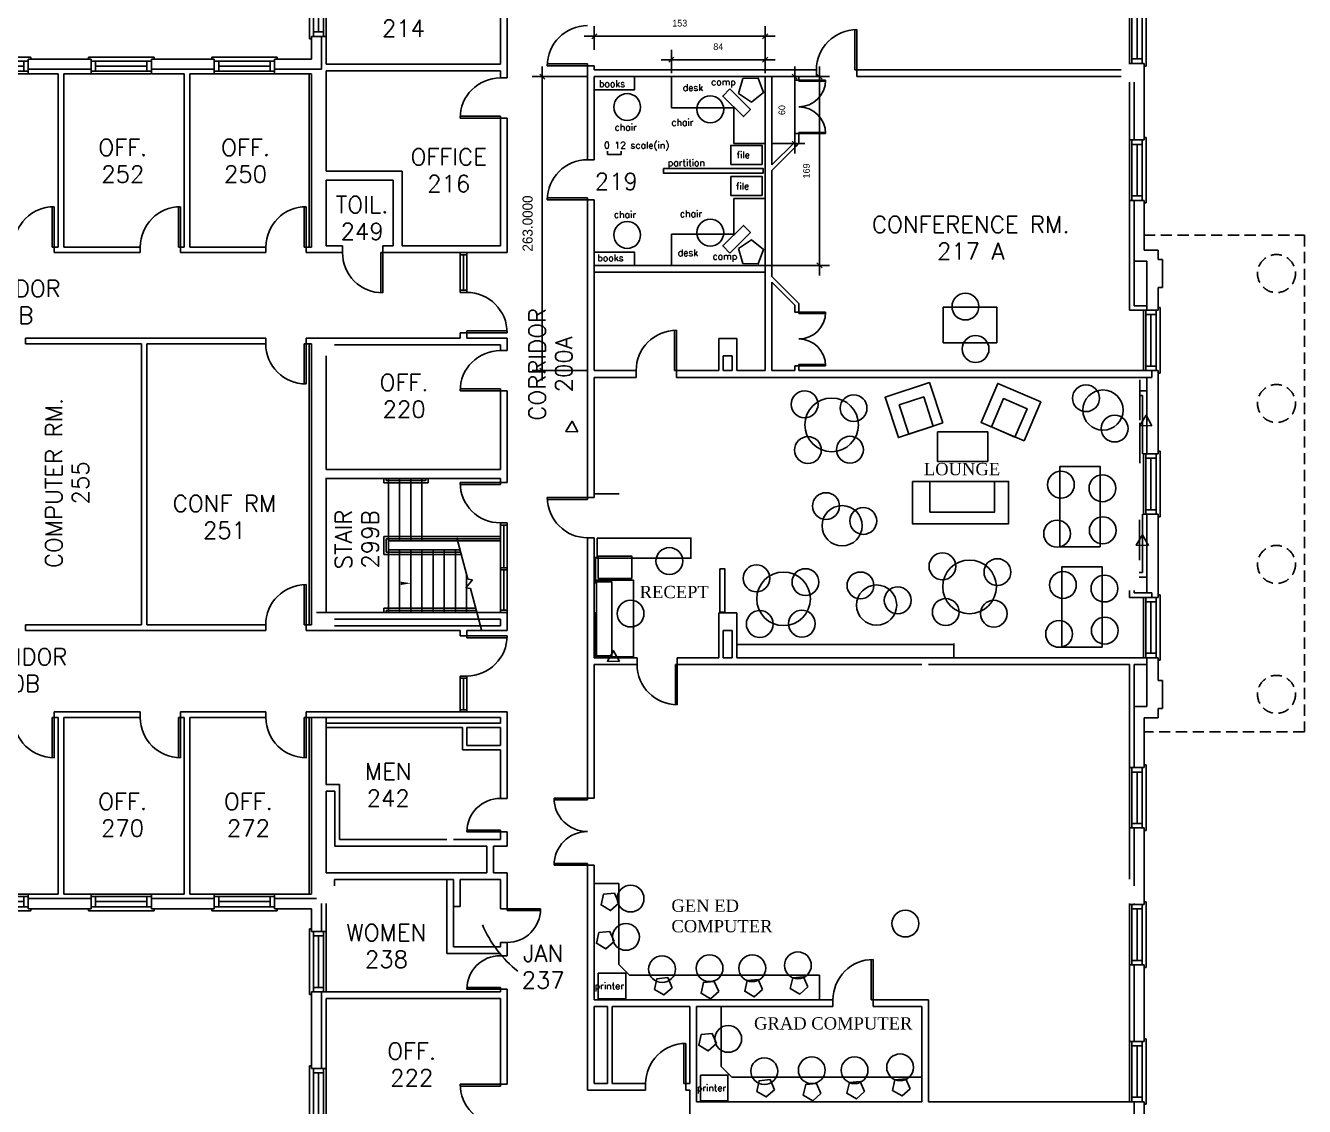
# Model space of a CAD drawing. Extents: x 481 to 2778, y 95 to 2621.
# Drawn here: x 1634 to 2778, y 801 to 1768 of the extents above; entities that cross this region are included whole.
import ezdxf
from ezdxf.enums import TextEntityAlignment as Align

# ---------------------------------------------------------------- set-up
doc = ezdxf.new("R2010")
doc.units = 0
doc.header["$LTSCALE"] = 40
doc.header["$MEASUREMENT"] = 0
doc.linetypes.add('HIDDEN', pattern=[0.375, 0.25, -0.125])
doc.layers.get('0').update_dxf_attribs({"linetype": 'CONTINUOUS'})
doc.layers.get('Defpoints').update_dxf_attribs({"linetype": 'CONTINUOUS'})
for name, color, linetype in [('A-AREA-IDEN', 3, 'CONTINUOUS'), ('A-CONC', 5, 'HIDDEN'), ('A-DOOR', 7, 'CONTINUOUS'), ('A-FLOR-STRS', 7, 'CONTINUOUS'), ('A-GLAZ', 5, 'CONTINUOUS'), ('A-STRS-RAIL', 7, 'CONTINUOUS'), ('A-WALL', 5, 'CONTINUOUS')]:
    doc.layers.add(name, color=color, linetype=linetype)
doc.styles.add('SIMPLEX', font='simplex', dxfattribs={"height": 23})
doc.dimstyles.get("Standard").update_dxf_attribs({"dimtxt": 0.18, "dimasz": 0.18, "dimexe": 0.18, "dimexo": 0.0625, "dimgap": 0.09, "dimtad": 0, "dimtih": 1, "dimtoh": 1, "dimdec": 4, "dimzin": 0, "dimdsep": 46, "dimtxsty": 'Standard', "dimcen": 0.09, "dimadec": 0, "dimazin": 0, "dimtfac": 1, "dimtdec": 4, "dimtofl": 0, "dimtmove": 0, "dimatfit": 3, "dimfxl": 0, "dimtolj": 1, "dimtzin": 0, "dimarcsym": 0})

# ---------------------------------------------------------------- blocks, each defined once
blk = doc.blocks.new('Q')
at = {"layer": 'A-STRS-RAIL', "style": 'SIMPLEX'}
for tag, p in [('ROOM', (2.01, 4.02)), ('NUMBER', (2.01, -15.09))]:
    blk.add_attdef(tag, text='', height=12, dxfattribs=at).set_placement(p, align=Align.CENTER)
blk = doc.blocks.new('WDO')
at = {"layer": 'A-GLAZ'}
for p, q in [((2681.4, 408.1), (2681.4, 462.1)), ((2683.6, 408.1), (2683.6, 462.1)), ((2683.6, 458.1), (2692.6, 458.1)), ((2688.1, 412.1), (2688.1, 458.1)), ((2692.6, 408.1), (2692.6, 462.1)), ((2696.3, 464.4), (2694.4, 464.4)), ((2696.3, 405.8), (2696.3, 464.4)), ((2683.6, 412.1), (2692.6, 412.1)), ((2694.4, 405.8), (2696.3, 405.8))]:
    blk.add_line(p, q, dxfattribs=at)
at = {"layer": 'A-WALL'}
for p, q in [((2681.4, 462.1), (2694.4, 462.1)), ((2681.4, 408.1), (2694.4, 408.1))]:
    blk.add_line(p, q, dxfattribs=at)
blk = doc.blocks.new('AD03A', base_point=(6.133, 5.024))
for p, q in [((6.133, 6.024), (6.133, 5.024)), ((6.182, 5.024), (6.182, 6.022)), ((6.133, 5.024), (6.182, 5.024))]:
    blk.add_line(p, q)
blk.add_arc((6.133, 5.024), 1, 0, 90)
blk = doc.blocks.new('AD05A', base_point=(203.035, 424.492))
for p, q in [((203.035, 424.492), (203.084, 424.492)), ((203.035, 424.492), (203.035, 423.492)), ((203.084, 423.493), (203.084, 424.492))]:
    blk.add_line(p, q)
blk.add_arc((203.035, 424.492), 1, 270, 0)
blk = doc.blocks.new('AD04A', base_point=(489.664, 570.31))
for p, q in [((488.664, 571.31), (488.664, 570.31)), ((488.713, 570.31), (488.713, 571.309)), ((490.616, 570.31), (490.616, 571.309)), ((490.664, 571.31), (490.664, 570.31)), ((488.664, 570.31), (488.713, 570.31)), ((490.664, 570.31), (490.616, 570.31))]:
    blk.add_line(p, q)
for centre, start, end in [((488.664, 570.31), 0, 90), ((490.664, 570.31), 90, 180)]:
    blk.add_arc(centre, 1, start, end)
blk = doc.blocks.new('AD081', base_point=(976.415, 314.205))
for p, q in [((976.353, 314.849), (976.314, 314.205)), ((976.353, 314.849), (976.477, 313.561)), ((975.415, 314.205), (976.314, 314.205)), ((976.477, 313.561), (976.516, 314.205)), ((976.516, 314.205), (977.415, 314.205))]:
    blk.add_line(p, q)
blk = doc.blocks.new('*D10')
at = {"color": 0, "lineweight": -2}
for p, q in [((2142.4, 1746.5), (2142.4, 1767.5)), ((2295.4, 1746.5), (2295.4, 1767.5)), ((2133.4, 1758.5), (2304.4, 1758.5)), ((2140.1, 1756.3), (2144.6, 1760.8)), ((2293.1, 1756.3), (2297.6, 1760.8))]:
    blk.add_line(p, q, dxfattribs=at)
at = {"layer": 'Defpoints', "color": 0}
for p in [(2295.4, 1758.5), (2142.4, 1740.5), (2295.4, 1740.5)]:
    blk.add_point(p, dxfattribs=at)
at = {"color": 0, "insert": (2218.9, 1770.2), "char_height": 6, "attachment_point": 5}
blk.add_mtext('\\A1;153', dxfattribs=at)
blk = doc.blocks.new('*D11')
at = {"color": 0, "lineweight": -2}
for p, q in [((2343.9, 1731.5), (2343.9, 1544.5)), ((2295.4, 1722.5), (2352.9, 1722.5)), ((2346.2, 1720.2), (2341.7, 1724.7)), ((2295.4, 1553.5), (2352.9, 1553.5)), ((2346.2, 1551.2), (2341.7, 1555.7))]:
    blk.add_line(p, q, dxfattribs=at)
at = {"layer": 'Defpoints', "color": 0}
for p in [(2289.4, 1722.5), (2289.4, 1553.5), (2343.9, 1553.5)]:
    blk.add_point(p, dxfattribs=at)
at = {"color": 0, "insert": (2332.3, 1638), "char_height": 6, "attachment_point": 5, "rotation": 90}
blk.add_mtext('\\A1;169', dxfattribs=at)
blk = doc.blocks.new('*D12')
at = {"color": 0, "lineweight": -2}
for p, q in [((2209.1, 1735.3), (2213.6, 1739.8)), ((2211.4, 1725.5), (2211.4, 1746.5)), ((2293.1, 1735.3), (2297.6, 1739.8)), ((2295.4, 1725.5), (2295.4, 1746.5)), ((2202.4, 1737.5), (2304.4, 1737.5))]:
    blk.add_line(p, q, dxfattribs=at)
at = {"layer": 'Defpoints', "color": 0}
for p in [(2295.4, 1737.5), (2211.4, 1719.5), (2295.4, 1719.5)]:
    blk.add_point(p, dxfattribs=at)
at = {"color": 0, "insert": (2253.4, 1749.2), "char_height": 6, "attachment_point": 5}
blk.add_mtext('\\A1;84', dxfattribs=at)
blk = doc.blocks.new('*D13')
at = {"color": 0, "lineweight": -2}
for p, q in [((2321.9, 1731.5), (2321.9, 1653.5)), ((2301.4, 1722.5), (2330.9, 1722.5)), ((2324.1, 1720.2), (2319.6, 1724.7)), ((2301.4, 1662.5), (2330.9, 1662.5)), ((2324.1, 1660.2), (2319.6, 1664.7))]:
    blk.add_line(p, q, dxfattribs=at)
at = {"layer": 'Defpoints', "color": 0}
for p in [(2295.4, 1722.5), (2295.4, 1662.5), (2321.9, 1662.5)]:
    blk.add_point(p, dxfattribs=at)
at = {"color": 0, "insert": (2310.3, 1692.5), "char_height": 6, "attachment_point": 5, "rotation": 90}
blk.add_mtext('\\A1;60', dxfattribs=at)
blk = doc.blocks.new('*D14')
at = {"color": 0, "lineweight": -2}
for p, q in [((2095.9, 1450.5), (2095.9, 1731.5)), ((2136.4, 1722.5), (2086.9, 1722.5)), ((2098.2, 1720.2), (2093.7, 1724.7)), ((2136.4, 1459.5), (2086.9, 1459.5)), ((2098.2, 1457.2), (2093.7, 1461.7))]:
    blk.add_line(p, q, dxfattribs=at)
at = {"layer": 'Defpoints', "color": 0}
for p in [(2095.9, 1722.5), (2142.4, 1722.5), (2142.4, 1459.5)]:
    blk.add_point(p, dxfattribs=at)
at = {"color": 0, "insert": (2082.8, 1591), "char_height": 9, "attachment_point": 5, "rotation": 90}
blk.add_mtext('\\A1;263.0000', dxfattribs=at)

msp = doc.modelspace()

# ---------------------------------------------------------------- linework, layer by layer
for p, q in [((2295.39123, 1553.46574), (2295.39123, 1722.46574)), ((2154.39123, 1652.79904), (2166.39123, 1652.79904)), ((2142.76113, 1349.09251), (2164.76113, 1349.09251)), ((2464.21887, 1215.30718), (2464.21887, 1203.30718)), ((2142.39123, 1000.58897), (2164.39123, 1000.58897)), ((2164.39123, 928.04659), (2173.97208, 918.46574)), ((2343.89123, 918.46574), (2343.89123, 896.46574)), ((2255.89123, 836.79659), (2265.47208, 827.21574))]:
    msp.add_line(p, q)
for points in [[(2142.39123, 1722.46574), (2178.39123, 1722.46574), (2178.39123, 1710.46574), (2142.39123, 1710.46574)], [(2271.54926, 1707.40587), (2283.00516, 1699.66881), (2293.90361, 1708.17314), (2289.18332, 1721.16616), (2275.36757, 1720.69196)], [(2263.72625, 1711.44776), (2282.20752, 1692.98389), (2275.82219, 1686.59254), (2257.34092, 1705.05642)], [(2264.51582, 1643.81286), (2292.64955, 1643.81286), (2292.64955, 1660.87796), (2264.51582, 1660.87796)], [(2204.2293, 1640.14927), (2293.65433, 1640.14927), (2293.65433, 1636.13395), (2204.2293, 1636.13395)], [(2264.51582, 1633.12246), (2292.64955, 1633.12246), (2292.64955, 1616.05735), (2264.51582, 1616.05735)], [(2263.72625, 1564.48372), (2282.20752, 1582.94759), (2275.82219, 1589.33893), (2257.34092, 1570.87506)], [(2271.54926, 1568.52561), (2283.00516, 1576.26267), (2293.90361, 1567.75834), (2289.18332, 1554.76532), (2275.36757, 1555.23951)], [(2142.39123, 1553.46574), (2178.39123, 1553.46574), (2178.39123, 1565.46574), (2142.39123, 1565.46574)], [(2454.24411, 1412.53272), (2414.54295, 1399.44776), (2402.64806, 1435.53809), (2442.34923, 1448.62305)], [(2527.00979, 1396.47219), (2488.58218, 1412.92568), (2503.53921, 1447.85829), (2541.96682, 1431.4048)], [(2445.80102, 1409.74999), (2424.00531, 1402.56642), (2415.39875, 1428.67962), (2437.19447, 1435.86319)], [(2518.83754, 1399.97129), (2497.741, 1409.00416), (2508.56317, 1434.27968), (2529.65972, 1425.24682)], [(2641.48753, 1409.97283), (2636.23607, 1419.42318), (2630.67756, 1410.15011)], [(2127.85642, 1404.65073), (2122.60496, 1414.10108), (2117.04644, 1404.82801)], [(2494.68943, 1378.20415), (2494.68943, 1404.55302), (2449.68376, 1404.55302), (2449.68376, 1378.20415)], [(2595.07498, 1301.6134), (2595.07498, 1373.6134), (2559.07498, 1373.6134), (2559.07498, 1301.6134)], [(2427.1182, 1360.30463), (2513.1182, 1360.30463), (2513.1182, 1322.30463), (2427.1182, 1322.30463)], [(2442.80774, 1360.30463), (2500.60525, 1360.30463), (2500.60525, 1332.80969), (2442.80774, 1332.80969)], [(2144.94868, 1309.50258), (2228.94868, 1309.50258), (2228.94868, 1291.50258), (2144.94868, 1291.50258)], [(2638.27525, 1302.99924), (2633.02379, 1312.44959), (2627.46528, 1303.17652)], [(2145.90616, 1293.45712), (2175.99607, 1293.45712), (2175.99607, 1273.41638), (2145.90616, 1273.41638)], [(2254.69281, 1281.89515), (2259.32203, 1281.89515), (2259.32203, 1243.35527), (2254.69281, 1243.35527)], [(2596.87068, 1211.91304), (2596.87068, 1283.91304), (2560.87068, 1283.91304), (2560.87068, 1211.91304)], [(2144.36309, 1271.87478), (2177.53916, 1271.87478), (2177.53916, 1203.27379), (2144.36309, 1203.27379)], [(2144.36309, 1270.33319), (2158.25075, 1270.33319), (2158.25075, 1204.04459), (2144.36309, 1204.04459)], [(2164.99877, 1199.23486), (2159.74732, 1208.68521), (2154.1888, 1199.41214)], [(2164.30999, 982.79973), (2156.96463, 976.30503), (2148.51796, 981.28391), (2150.64299, 990.85573), (2160.40301, 991.79256)], [(2160.18334, 948.51924), (2152.83798, 942.02454), (2144.39131, 947.00342), (2146.51634, 956.57524), (2156.27636, 957.51207)], [(2145.86509, 920.33533), (2170.55425, 920.33533), (2170.55425, 897.2114), (2145.86509, 897.2114)], [(2212.10952, 907.27514), (2204.76416, 900.78044), (2196.31749, 905.75932), (2198.44252, 915.33114), (2208.20254, 916.26797)], [(2333.65429, 908.12431), (2326.30893, 901.62961), (2317.86226, 906.60849), (2319.98729, 916.18031), (2329.7473, 917.11714)], [(2253.75773, 903.87849), (2246.41237, 897.38378), (2237.9657, 902.36266), (2240.09073, 911.93448), (2249.85074, 912.87131)], [(2292.85605, 905.57682), (2285.51069, 899.08211), (2277.06402, 904.06099), (2279.18905, 913.63281), (2288.94906, 914.56964)], [(2251.68334, 857.26924), (2244.33798, 850.77454), (2235.89131, 855.75342), (2238.01634, 865.32524), (2247.77636, 866.26207)], [(2237.36509, 829.08533), (2262.05425, 829.08533), (2262.05425, 805.9614), (2237.36509, 805.9614)], [(2303.60952, 816.02514), (2296.26416, 809.53044), (2287.81749, 814.50932), (2289.94252, 824.08114), (2299.70254, 825.01797)], [(2425.15429, 816.87431), (2417.80893, 810.37961), (2409.36226, 815.35849), (2411.48729, 824.93031), (2421.2473, 825.86714)], [(2345.25773, 812.62849), (2337.91237, 806.13378), (2329.4657, 811.11266), (2331.59073, 820.68448), (2341.35074, 821.62131)], [(2384.35605, 814.32682), (2377.01069, 807.83211), (2368.56402, 812.81099), (2370.68905, 822.38281), (2380.44906, 823.31964)]]:
    msp.add_lwpolyline(points, close=True)
for centre, radius in [((2171.87976, 1695.1638), 12), ((2246.23317, 1693.15613), 12), ((2171.87976, 1580.76768), 12), ((2246.23317, 1582.77534), 12), ((2474.54718, 1516.69048), 12), ((2483.59416, 1478.72959), 12), ((2582.41807, 1434.69286), 12), ((2597.62558, 1424.05426), 18), ((2330.63432, 1429.18936), 12), ((2354.87382, 1410.83278), 24), ((2374.45449, 1425.79141), 12), ((2608.05815, 1407.5138), 12), ((2333.58779, 1388.29764), 12), ((2371.22082, 1388.61134), 12), ((2559.97271, 1357.32607), 12), ((2597.15279, 1354.0924), 12), ((2349.7778, 1338.16962), 12), ((2364.21377, 1320.59384), 18), ((2383.13324, 1324.86491), 12), ((2597.46649, 1316.45938), 12), ((2556.57476, 1313.50591), 12), ((2209.60883, 1289.01569), 12), ((2453.98636, 1284.26607), 12), ((2287.5839, 1273.55086), 12), ((2331.40407, 1270.15291), 12), ((2478.22585, 1265.90949), 24), ((2503.19362, 1279.07411), 12), ((2311.82339, 1255.19427), 24), ((2380.6159, 1267.16281), 12), ((2561.76841, 1267.62571), 12), ((2598.94848, 1264.39204), 12), ((2395.05188, 1249.58704), 18), ((2413.97134, 1253.85811), 12), ((2174.8897, 1241.99703), 12), ((2456.93983, 1243.37434), 12), ((2499.95995, 1241.89403), 12), ((2290.53737, 1232.65913), 12), ((2328.17039, 1232.97283), 12), ((2599.26218, 1226.75902), 12), ((2558.37046, 1223.80555), 12), ((2174.89291, 987.00235), 12), ((2420.80532, 964.66298), 12), ((2170.76626, 952.72186), 12), ((2324.60965, 927.24696), 12), ((2203.06486, 923.8503), 12), ((2245.56304, 924.69947), 12), ((2283.81139, 924.69947), 12), ((2262.26626, 861.47186), 12), ((2416.10965, 835.99696), 12), ((2294.56486, 832.6003), 12), ((2337.06304, 833.44947), 12), ((2375.31139, 833.44947), 12)]:
    msp.add_circle(centre, radius)
at = {"layer": 'A-AREA-IDEN'}
msp.add_arc((2140.10908, 1005.0794), 106.1685, 202.97623871, 231.51689732, dxfattribs=at)
at = {"layer": 'A-CONC', "linetype": 'HIDDEN'}
for p, q in [((2634.39123, 1580.54654), (2777.89123, 1580.54654)), ((2777.89123, 1580.54654), (2777.89123, 1136.27358)), ((2777.89123, 1136.27358), (2634.39123, 1136.27358))]:
    msp.add_line(p, q, dxfattribs=at)
for centre in [(2752.89123, 1546.21574), (2752.89123, 1429.96574), (2752.89123, 1285.96574), (2752.89123, 1169.71574)]:
    msp.add_circle(centre, 17, dxfattribs=at)
at = {"layer": 'A-DOOR', "color": 7}
for p, q in [((2022.39123, 1529.32512), (2022.39123, 1564.96574)), ((2028.39123, 1529.32512), (2028.39123, 1564.96574)), ((2022.39123, 1186.10635), (2022.39123, 1153.96574)), ((2028.39123, 1186.10635), (2028.39123, 1153.96574))]:
    msp.add_line(p, q, dxfattribs=at)
at = {"layer": 'A-DOOR'}
for p, q in [((2022.39123, 1562.96574), (2028.39123, 1562.96574)), ((2025.39123, 1531.32512), (2025.39123, 1562.96574)), ((2028.39123, 1531.32512), (2022.39123, 1531.32512)), ((2028.39123, 1529.32512), (2022.39123, 1529.32512)), ((2058.39123, 1323.15014), (2058.39123, 1242.96574)), ((2058.39123, 1323.15014), (2064.39123, 1323.15014)), ((2058.39123, 1321.15014), (2064.39123, 1321.15014)), ((2061.39123, 1321.15014), (2061.39123, 1283.05794)), ((2064.39123, 1323.15014), (2064.39123, 1242.96574)), ((2058.39123, 1283.05794), (2064.39123, 1283.05794)), ((2058.39123, 1281.05794), (2064.39123, 1281.05794)), ((2061.39123, 1281.05794), (2061.39123, 1244.94913)), ((2058.39123, 1244.94913), (2064.39123, 1244.94913)), ((2028.39123, 1186.10635), (2022.39123, 1186.10635)), ((2028.39123, 1184.10635), (2022.39123, 1184.10635)), ((2025.39123, 1184.10635), (2025.39123, 1155.96574)), ((2022.39123, 1155.96574), (2028.39123, 1155.96574))]:
    msp.add_line(p, q, dxfattribs=at)
at = {"layer": 'A-FLOR-STRS'}
for p, q in [((1958.21681, 1362.96574), (1958.21681, 1242.96574)), ((1968.21681, 1362.96574), (1968.21681, 1306.96574)), ((1978.21681, 1362.96574), (1978.21681, 1306.96574)), ((1988.21681, 1362.96574), (1988.21681, 1306.96574)), ((1968.21681, 1298.96574), (1968.21681, 1242.96574)), ((1978.21681, 1298.96574), (1978.21681, 1242.96574)), ((1988.21681, 1298.96574), (1988.21681, 1242.96574)), ((1998.21681, 1298.96574), (1998.21681, 1242.96574)), ((2008.21681, 1298.96574), (2008.21681, 1242.96574)), ((2018.21681, 1298.96574), (2018.21681, 1242.96574)), ((2028.21681, 1276.3836), (2028.21681, 1242.96574))]:
    msp.add_line(p, q, dxfattribs=at)
msp.add_solid([(1969.2809, 1270.58965), (1969.2809, 1267.58965), (1978.2809, 1269.08965)], dxfattribs=at)
at = {"layer": 'A-STRS-RAIL'}
for p, q in [((1954.21681, 1362.96574), (1954.21681, 1359.09649)), ((1956.21681, 1362.96574), (1956.21681, 1361.09649)), ((1991.72423, 1362.96574), (1991.72423, 1361.09649)), ((1993.72423, 1362.96574), (1993.72423, 1359.09649)), ((1993.72423, 1359.09649), (1954.21681, 1359.09649)), ((1991.72423, 1361.09649), (1956.21681, 1361.09649)), ((2058.39123, 1310.96574), (1954.21681, 1310.96574)), ((1954.21681, 1310.96574), (1954.21681, 1294.96574)), ((2058.39123, 1308.96574), (1956.21681, 1308.96574)), ((1956.21681, 1308.96574), (1956.21681, 1296.96574)), ((2058.39123, 1306.96574), (1958.21681, 1306.96574)), ((2023.24463, 1294.96574), (1954.21681, 1294.96574)), ((2022.70948, 1296.96574), (1956.21681, 1296.96574)), ((2022.17432, 1298.96574), (1958.21681, 1298.96574)), ((2036.12338, 1246.83498), (1954.21681, 1246.83498)), ((1954.21681, 1246.83498), (1954.21681, 1242.96574)), ((2036.65853, 1244.83498), (1956.21681, 1244.83498)), ((1956.21681, 1244.83498), (1956.21681, 1242.96574))]:
    msp.add_line(p, q, dxfattribs=at)
at = {"layer": 'A-WALL'}
for p, q in [((2058.39123, 1733.46574), (2058.39123, 1802.57458)), ((2064.39123, 1721.27306), (2064.39123, 1802.57458)), ((1889.39123, 1737.96574), (1889.39123, 1758.38574)), ((1898.39123, 1728.96574), (1898.39123, 1758.38574)), ((1902.39123, 1733.46574), (1902.39123, 1758.38574)), ((1692.14123, 1737.96574), (1635.89123, 1737.96574)), ((1692.14123, 1728.96574), (1635.89123, 1728.96574)), ((1802.39123, 1737.96574), (1746.14123, 1737.96574)), ((1802.39123, 1728.96574), (1746.14123, 1728.96574)), ((1889.39123, 1737.96574), (1856.39123, 1737.96574)), ((1898.39123, 1728.96574), (1856.39123, 1728.96574)), ((1902.39123, 1733.46574), (2058.39123, 1733.46574)), ((2136.39123, 1648.07518), (2136.39123, 1732.07518)), ((2136.39123, 1732.07518), (2142.39123, 1732.07518)), ((2142.39123, 1728.46574), (2142.39123, 1732.07518)), ((2341.22269, 1728.46574), (2142.39123, 1728.46574)), ((2341.22269, 1728.46574), (2341.22269, 1722.46574)), ((2613.89123, 1728.46574), (2377.22269, 1728.46574)), ((2377.22269, 1728.46574), (2377.22269, 1722.46574)), ((2621.39123, 1733.46574), (2621.39123, 1734.21574)), ((2625.39123, 1733.46574), (2625.39123, 1734.21574)), ((2634.39123, 1665.71574), (2634.39123, 1734.21574)), ((1662.64123, 1724.96574), (1635.89123, 1724.96574)), ((1662.64123, 1724.96574), (1662.64123, 1569.96574)), ((1667.64123, 1724.96574), (1667.64123, 1569.96574)), ((1692.14123, 1724.96574), (1667.64123, 1724.96574)), ((1775.39123, 1724.96574), (1746.71072, 1724.96574)), ((1775.39123, 1724.96574), (1775.39123, 1569.96574)), ((1780.39123, 1724.96574), (1780.39123, 1569.96574)), ((1802.39123, 1724.96574), (1780.39123, 1724.96574)), ((1889.39123, 1724.96574), (1856.39123, 1724.96574)), ((1887.39123, 1569.96574), (1887.39123, 1724.96574)), ((1889.39123, 1569.96574), (1889.39123, 1724.96574)), ((1902.39123, 1727.46574), (2058.39123, 1727.46574)), ((1902.39123, 1637.6948), (1902.39123, 1727.46574)), ((2058.39123, 1721.27306), (2058.39123, 1727.46574)), ((2058.39123, 1721.27306), (2064.39123, 1721.27306)), ((2142.39123, 1648.07518), (2142.39123, 1722.46574)), ((2341.22269, 1722.46574), (2142.39123, 1722.46574)), ((2211.39123, 1722.46574), (2211.39123, 1694.46574)), ((2295.39123, 1459.46574), (2295.39123, 1722.46574)), ((2301.39123, 1643.41549), (2301.39123, 1722.46574)), ((2321.89123, 1722.46574), (2301.39123, 1722.46574)), ((2321.89123, 1719.38233), (2321.89123, 1722.46574)), ((2325.39123, 1719.38233), (2321.89123, 1719.38233)), ((2341.22269, 1722.46574), (2325.39123, 1722.46574)), ((2325.39123, 1719.38233), (2325.39123, 1722.46574)), ((2613.89123, 1722.46574), (2377.22269, 1722.46574)), ((2621.39123, 1665.71574), (2621.39123, 1717.46574)), ((2625.39123, 1665.71574), (2625.39123, 1717.46574)), ((2267.39123, 1694.46574), (2211.39123, 1694.46574)), ((2267.39123, 1694.46574), (2267.39123, 1662.46574)), ((2058.39123, 1570.96574), (2058.39123, 1685.27306)), ((2058.39123, 1685.27306), (2064.39123, 1685.27306)), ((2064.39123, 1564.96574), (2064.39123, 1685.27306)), ((2325.39123, 1671.38233), (2321.89123, 1671.38233)), ((2321.89123, 1663.91549), (2321.89123, 1671.38233)), ((2325.39123, 1662.46574), (2325.39123, 1671.38233)), ((2295.39123, 1662.46574), (2267.39123, 1662.46574)), ((2321.89123, 1663.91549), (2301.39123, 1643.41549)), ((2325.39123, 1662.46574), (2301.39123, 1638.46574)), ((2136.39123, 1648.07518), (2142.39123, 1648.07518)), ((2154.39123, 1652.79904), (2154.39123, 1655.79904)), ((2166.39123, 1652.79904), (2166.39123, 1655.79904)), ((1970.39123, 1637.6948), (1902.39123, 1637.6948)), ((1970.39123, 1570.96574), (1970.39123, 1637.6948)), ((2301.39123, 1543.46574), (2301.39123, 1638.46574)), ((1962.39123, 1629.6948), (1902.39123, 1629.6948)), ((1902.39123, 1570.96574), (1902.39123, 1629.6948)), ((1962.39123, 1570.96574), (1962.39123, 1629.6948)), ((2136.39123, 1345.84074), (2136.39123, 1612.07518)), ((2136.39123, 1612.07518), (2142.39123, 1612.07518)), ((2142.39123, 1459.46574), (2142.39123, 1612.07518)), ((2267.39123, 1581.46574), (2267.39123, 1613.46574)), ((2295.39123, 1613.46574), (2267.39123, 1613.46574)), ((2621.39123, 1513.46574), (2621.39123, 1611.71574)), ((2625.39123, 1517.46574), (2625.39123, 1611.71574)), ((2634.39123, 1567.21574), (2634.39123, 1611.71574)), ((2267.39123, 1581.46574), (2211.39123, 1581.46574)), ((2211.39123, 1553.46574), (2211.39123, 1581.46574)), ((1662.64123, 1569.96574), (1658.99176, 1569.96574)), ((1658.99176, 1569.96574), (1658.99176, 1564.96574)), ((1736.16847, 1569.96574), (1667.64123, 1569.96574)), ((1736.16847, 1569.96574), (1736.16847, 1564.96574)), ((1775.39123, 1569.96574), (1772.16847, 1569.96574)), ((1772.16847, 1569.96574), (1772.16847, 1564.96574)), ((1848.60465, 1569.96574), (1780.39123, 1569.96574)), ((1848.60465, 1569.96574), (1848.60465, 1564.96574)), ((1889.39123, 1569.96574), (1884.60465, 1569.96574)), ((1884.60465, 1569.96574), (1884.60465, 1564.96574)), ((1902.39123, 1570.96574), (1917.13554, 1570.96574)), ((1917.13554, 1564.96574), (1917.13554, 1570.96574)), ((1953.13554, 1564.96574), (1953.13554, 1570.96574)), ((1953.13554, 1570.96574), (1962.39123, 1570.96574)), ((1970.39123, 1570.96574), (2058.39123, 1570.96574)), ((1736.16847, 1564.96574), (1658.99176, 1564.96574)), ((1848.60465, 1564.96574), (1772.16847, 1564.96574)), ((1889.39123, 1564.96574), (1884.60465, 1564.96574)), ((1889.39123, 1564.96574), (1917.13554, 1564.96574)), ((1953.13554, 1564.96574), (2064.39123, 1564.96574)), ((2625.39123, 1557.21574), (2636.89123, 1557.21574)), ((2634.39123, 1567.21574), (2646.89123, 1567.21574)), ((2636.89123, 1513.46574), (2636.89123, 1557.21574)), ((2646.89123, 1558.71574), (2646.89123, 1567.21574)), ((2646.89123, 1558.71574), (2650.89123, 1558.71574)), ((2650.89123, 1533.71574), (2650.89123, 1558.71574)), ((2295.39123, 1553.46574), (2142.39123, 1553.46574)), ((2295.39123, 1547.46574), (2142.39123, 1547.46574)), ((2325.39123, 1519.46574), (2301.39123, 1543.46574)), ((2321.89123, 1518.01599), (2301.39123, 1538.51599)), ((2301.39123, 1459.46574), (2301.39123, 1538.51599)), ((2646.89123, 1513.46574), (2646.89123, 1533.71574)), ((2646.89123, 1533.71574), (2650.89123, 1533.71574)), ((2321.89123, 1511.6637), (2321.89123, 1518.01599)), ((2325.39123, 1511.6637), (2321.89123, 1511.6637)), ((2325.39123, 1511.6637), (2325.39123, 1519.46574)), ((2454.60323, 1516.15433), (2454.60323, 1484.15433)), ((2454.60323, 1516.15433), (2502.60323, 1516.15433)), ((2502.60323, 1516.15433), (2502.60323, 1484.15433)), ((2633.89123, 1513.46574), (2621.39123, 1513.46574)), ((2636.89123, 1517.46574), (2625.39123, 1517.46574)), ((1633.52829, 1488.46574), (1848.48123, 1488.46574)), ((1633.52829, 1483.46574), (1633.52829, 1488.46574)), ((1848.48123, 1483.46574), (1848.48123, 1488.46574)), ((1884.48123, 1488.46574), (2022.39123, 1488.46574)), ((1884.48123, 1483.46574), (1884.48123, 1488.46574)), ((2028.39123, 1493.32512), (2022.39123, 1493.32512)), ((2022.39123, 1488.46574), (2022.39123, 1493.32512)), ((2028.39123, 1488.46574), (2028.39123, 1493.32512)), ((2028.39123, 1488.46574), (2064.39123, 1488.46574)), ((2064.39123, 1477.32838), (2064.39123, 1488.46574)), ((2253.89123, 1488.05166), (2253.89123, 1459.46574)), ((2253.89123, 1488.05166), (2269.89123, 1488.05166)), ((2269.89123, 1459.46574), (2269.89123, 1488.05166)), ((1633.52829, 1483.46574), (1737.14123, 1483.46574)), ((1737.14123, 1231.96574), (1737.14123, 1483.46574)), ((1742.14123, 1231.96574), (1742.14123, 1483.46574)), ((1742.14123, 1483.46574), (1848.48123, 1483.46574)), ((1884.48123, 1483.46574), (1889.39123, 1483.46574)), ((1887.39123, 1231.96574), (1887.39123, 1483.46574)), ((1889.39123, 1231.96574), (1889.39123, 1483.46574)), ((1909.89123, 1482.46574), (2058.39123, 1482.46574)), ((2058.39123, 1477.32838), (2058.39123, 1482.46574)), ((2058.39123, 1477.32838), (2064.39123, 1477.32838)), ((2454.60323, 1484.15433), (2502.60323, 1484.15433)), ((1902.39123, 1370.96574), (1902.39123, 1472.46574)), ((2257.89123, 1472.46574), (2257.89123, 1459.46574)), ((2257.89123, 1472.46574), (2265.89123, 1472.46574)), ((2265.89123, 1459.46574), (2265.89123, 1472.46574)), ((2179.89569, 1459.46574), (2142.39123, 1459.46574)), ((2179.89569, 1459.46574), (2179.89569, 1453.21574)), ((2253.89123, 1459.46574), (2215.89569, 1459.46574)), ((2215.89569, 1459.46574), (2215.89569, 1453.21574)), ((2265.89123, 1459.46574), (2257.89123, 1459.46574)), ((2295.39123, 1459.46574), (2269.89123, 1459.46574)), ((2321.89123, 1459.46574), (2301.39123, 1459.46574)), ((2325.39123, 1463.6637), (2321.89123, 1463.6637)), ((2321.89123, 1459.46574), (2321.89123, 1463.6637)), ((2325.39123, 1459.46574), (2325.39123, 1463.6637)), ((2646.89123, 1459.46574), (2325.39123, 1459.46574)), ((2641.29647, 1459.46574), (2641.29647, 1453.21574)), ((2646.89123, 1384.96574), (2646.89123, 1459.46574)), ((2142.39123, 1345.84074), (2142.39123, 1453.21574)), ((2179.89569, 1453.21574), (2142.39123, 1453.21574)), ((2641.29647, 1453.21574), (2215.89569, 1453.21574)), ((2630.67853, 1451.17475), (2630.67853, 1415.17475)), ((2636.89123, 1384.96574), (2636.89123, 1453.21574)), ((2058.39123, 1370.96574), (2058.39123, 1441.32838)), ((2058.39123, 1441.32838), (2064.39123, 1441.32838)), ((2064.39123, 1370.96574), (2064.39123, 1441.32838)), ((2630.14123, 1441.21574), (2636.89123, 1441.21574)), ((2630.14123, 1437.21574), (2632.89123, 1437.21574)), ((2632.89123, 1384.96574), (2632.89123, 1437.21574)), ((2630.67853, 1412.63487), (2630.67853, 1376.63487)), ((1901.89123, 1362.96574), (2058.39123, 1362.96574)), ((1902.39123, 1370.96574), (2058.39123, 1370.96574)), ((1902.39123, 1242.96574), (1902.39123, 1362.96574)), ((2058.39123, 1362.96574), (2058.39123, 1359.15014)), ((2064.39123, 1370.96574), (2064.39123, 1359.15014)), ((2058.39123, 1359.15014), (2064.39123, 1359.15014)), ((2136.39123, 1345.84074), (2142.39123, 1345.84074)), ((2632.89123, 1278.71574), (2632.89123, 1330.96574)), ((2636.89123, 1260.46574), (2636.89123, 1330.96574)), ((2646.89123, 1256.46574), (2646.89123, 1330.96574)), ((2630.42693, 1325.86532), (2630.42693, 1289.86532)), ((2136.39123, 1076.92768), (2136.39123, 1309.84074)), ((2136.39123, 1309.84074), (2142.39123, 1309.84074)), ((2142.39123, 1202.46574), (2142.39123, 1309.84074)), ((2143.42869, 1292.80157), (2143.42869, 1268.80157)), ((2630.14123, 1278.71574), (2632.89123, 1278.71574)), ((2630.14123, 1274.71574), (2636.89123, 1274.71574)), ((2621.39123, 1256.46574), (2621.39123, 1262.71574)), ((2625.39123, 1260.46574), (2625.39123, 1262.71574)), ((2641.29647, 1260.46574), (2625.39123, 1260.46574)), ((2641.29647, 1256.46574), (2641.29647, 1260.46574)), ((2633.89123, 1256.46574), (2621.39123, 1256.46574)), ((1893.89123, 1242.96574), (2064.39123, 1242.96574)), ((1909.89123, 1236.96574), (2058.39123, 1236.96574)), ((2058.39123, 1236.96574), (2058.39123, 1230.96574)), ((2064.39123, 1242.96574), (2064.39123, 1226.96574)), ((2143.21907, 1243.22445), (2143.21907, 1203.22445)), ((2253.89123, 1242.55166), (2253.89123, 1202.46574)), ((2253.89123, 1242.55166), (2269.89123, 1242.55166)), ((2269.89123, 1202.46574), (2269.89123, 1242.55166)), ((1633.52829, 1231.96574), (1737.14123, 1231.96574)), ((1633.52829, 1231.96574), (1633.52829, 1226.96574)), ((1633.52829, 1226.96574), (1848.48123, 1226.96574)), ((1742.14123, 1231.96574), (1848.48123, 1231.96574)), ((1848.48123, 1231.96574), (1848.48123, 1226.96574)), ((1884.48123, 1231.96574), (1889.39123, 1231.96574)), ((1884.48123, 1231.96574), (1884.48123, 1226.96574)), ((1884.48123, 1226.96574), (2022.39123, 1226.96574)), ((1909.89123, 1230.96574), (2058.39123, 1230.96574)), ((2022.39123, 1226.96574), (2022.39123, 1222.10635)), ((2028.39123, 1226.96574), (2064.39123, 1226.96574)), ((2028.39123, 1226.96574), (2028.39123, 1222.10635)), ((2257.89123, 1226.96574), (2257.89123, 1202.46574)), ((2257.89123, 1226.96574), (2265.89123, 1226.96574)), ((2265.89123, 1202.46574), (2265.89123, 1226.96574)), ((2028.39123, 1222.10635), (2022.39123, 1222.10635)), ((2464.85262, 1214.46574), (2269.89123, 1214.46574)), ((2180.72954, 1202.46574), (2142.39123, 1202.46574)), ((2173.21907, 1203.22445), (2143.21907, 1203.22445)), ((2180.72954, 1196.46574), (2180.72954, 1202.46574)), ((2253.89123, 1202.46574), (2216.72954, 1202.46574)), ((2216.72954, 1196.46574), (2216.72954, 1202.46574)), ((2265.89123, 1202.46574), (2257.89123, 1202.46574)), ((2633.89123, 1202.46574), (2269.89123, 1202.46574)), ((2636.89123, 1202.46574), (2636.89123, 1158.71574)), ((2646.89123, 1202.46574), (2646.89123, 1182.21574)), ((2142.39123, 1076.92768), (2142.39123, 1196.46574)), ((2180.72954, 1196.46574), (2142.39123, 1196.46574)), ((2435.39123, 1196.46574), (2216.72954, 1196.46574)), ((2621.39123, 1196.46574), (2441.39123, 1196.46574)), ((2621.39123, 1196.46574), (2621.39123, 1104.21574)), ((2625.39123, 1196.46574), (2625.39123, 1104.21574)), ((2636.89123, 1196.46574), (2625.39123, 1196.46574)), ((2646.89123, 1182.21574), (2650.89123, 1182.21574)), ((2650.89123, 1182.21574), (2650.89123, 1157.21574)), ((2625.39123, 1158.71574), (2636.89123, 1158.71574)), ((2646.89123, 1157.21574), (2646.89123, 1148.71574)), ((2646.89123, 1157.21574), (2650.89123, 1157.21574)), ((1736.16847, 1153.96574), (1658.99176, 1153.96574)), ((1658.99176, 1148.96574), (1658.99176, 1153.96574)), ((1662.64123, 1148.96574), (1658.99176, 1148.96574)), ((1662.64123, 990.96574), (1662.64123, 1148.96574)), ((1736.16847, 1148.96574), (1667.64123, 1148.96574)), ((1667.64123, 990.96574), (1667.64123, 1148.96574)), ((1736.16847, 1148.96574), (1736.16847, 1153.96574)), ((1848.60465, 1153.96574), (1772.16847, 1153.96574)), ((1772.16847, 1148.96574), (1772.16847, 1153.96574)), ((1775.39123, 1148.96574), (1772.16847, 1148.96574)), ((1775.39123, 990.96574), (1775.39123, 1148.96574)), ((1780.39123, 990.96574), (1780.39123, 1148.96574)), ((1848.60465, 1148.96574), (1780.39123, 1148.96574)), ((1848.60465, 1148.96574), (1848.60465, 1153.96574)), ((2064.52509, 1153.96574), (1884.60465, 1153.96574)), ((1884.60465, 1148.96574), (1884.60465, 1153.96574)), ((2058.39123, 1148.96574), (1884.60465, 1148.96574)), ((1887.39123, 990.96574), (1887.39123, 1148.96574)), ((1889.39123, 990.96574), (1889.39123, 1148.96574)), ((1902.39123, 1089.01659), (1902.39123, 1148.96574)), ((2058.39123, 1148.96574), (2058.39123, 1143.96574)), ((2064.39123, 1153.96574), (2064.39123, 1076.63147)), ((2634.39123, 1148.71574), (2646.89123, 1148.71574)), ((2634.39123, 1148.71574), (2634.39123, 1104.21574)), ((2058.39123, 1143.96574), (1902.39123, 1143.96574)), ((2024.39123, 1139.96574), (1902.39123, 1139.96574)), ((2024.39123, 1139.96574), (2024.39123, 1119.96574)), ((2028.39123, 1139.96574), (2028.39123, 1123.96574)), ((2058.39123, 1139.96574), (2028.39123, 1139.96574)), ((2058.39123, 1139.96574), (2058.39123, 1123.96574)), ((2058.39123, 1123.96574), (2028.39123, 1123.96574)), ((2058.39123, 1119.96574), (2024.39123, 1119.96574)), ((2058.39123, 1119.96574), (2058.39123, 1076.63147)), ((1914.39123, 1089.01659), (1902.39123, 1089.01659)), ((1914.39123, 1039.96574), (1914.39123, 1089.01659)), ((1902.39123, 1009.96574), (1902.39123, 1083.01659)), ((1910.39123, 1083.01659), (1902.39123, 1083.01659)), ((1910.39123, 1033.96574), (1910.39123, 1083.01659)), ((2058.39123, 1076.63147), (2064.39123, 1076.63147)), ((2136.39123, 1076.92768), (2142.39123, 1076.92768)), ((2058.39123, 1046.63147), (2058.39123, 1039.96574)), ((2058.39123, 1046.63147), (2064.39123, 1046.63147)), ((2064.39123, 1046.63147), (2064.39123, 1033.96574)), ((2621.39123, 1050.21574), (2621.39123, 1004.46574)), ((2625.39123, 1050.21574), (2625.39123, 998.46574)), ((2634.39123, 1050.21574), (2634.39123, 981.71574)), ((2046.39123, 1033.96574), (1910.39123, 1033.96574)), ((2010.39123, 1039.96574), (1914.39123, 1039.96574)), ((2058.39123, 1039.96574), (2016.39123, 1039.96574)), ((2046.39123, 1033.96574), (2046.39123, 1009.96574)), ((2052.39123, 1033.96574), (2052.39123, 1009.96574)), ((2064.39123, 1033.96574), (2052.39123, 1033.96574)), ((2046.39123, 1009.96574), (1902.39123, 1009.96574)), ((2064.39123, 1009.96574), (2052.39123, 1009.96574)), ((2064.39123, 1009.96574), (2064.39123, 977.76126)), ((2136.39123, 815.46574), (2136.39123, 1016.92768)), ((2136.39123, 1016.92768), (2142.39123, 1016.92768)), ((2142.39123, 896.46574), (2142.39123, 1016.92768)), ((2016.39123, 1003.96574), (1909.89123, 1003.96574)), ((1909.89123, 998.46574), (1909.89123, 1003.96574)), ((2010.39123, 937.96574), (2010.39123, 1003.96574)), ((2016.39123, 943.96574), (2016.39123, 1003.96574)), ((2058.39123, 1003.96574), (2022.39123, 1003.96574)), ((2022.39123, 979.96574), (2022.39123, 1003.96574)), ((2058.39123, 1003.96574), (2058.39123, 977.76126)), ((2164.39123, 1000.58897), (2164.39123, 928.04659)), ((1662.64123, 990.96574), (1635.89123, 990.96574)), ((1692.14123, 986.96574), (1635.89123, 986.96574)), ((1692.14123, 990.96574), (1667.64123, 990.96574)), ((1775.39123, 990.96574), (1746.14123, 990.96574)), ((1802.39123, 986.96574), (1746.14123, 986.96574)), ((1802.39123, 990.96574), (1780.39123, 990.96574)), ((1889.39123, 990.96574), (1856.39123, 990.96574)), ((1893.89123, 986.96574), (1856.39123, 986.96574)), ((1692.14123, 977.96574), (1635.89123, 977.96574)), ((1802.39123, 977.96574), (1746.14123, 977.96574)), ((1889.39123, 977.96574), (1856.39123, 977.96574)), ((1889.39123, 977.96574), (1889.39123, 957.54574)), ((1898.39123, 982.46574), (1898.39123, 957.54574)), ((1902.39123, 982.46574), (1902.39123, 957.54574)), ((2022.39123, 979.96574), (2016.39123, 979.96574)), ((2064.39123, 977.76126), (2058.39123, 977.76126)), ((2621.39123, 982.46574), (2621.39123, 981.71574)), ((2625.39123, 982.46574), (2625.39123, 981.71574)), ((2058.39123, 943.96574), (2016.39123, 943.96574)), ((2064.39123, 947.76126), (2058.39123, 947.76126)), ((2058.39123, 947.76126), (2058.39123, 943.96574)), ((2064.39123, 947.76126), (2064.39123, 935.92889)), ((2058.39123, 937.96574), (2010.39123, 937.96574)), ((2058.39123, 937.96574), (2058.39123, 935.92889)), ((2058.39123, 935.92889), (2064.39123, 935.92889)), ((2621.39123, 927.71574), (2621.39123, 859.21574)), ((2625.39123, 927.71574), (2625.39123, 859.21574)), ((2634.39123, 927.71574), (2634.39123, 859.21574)), ((2343.89123, 918.46574), (2173.97208, 918.46574)), ((2058.39123, 905.92889), (2058.39123, 903.54574)), ((2058.39123, 905.92889), (2064.39123, 905.92889)), ((2064.39123, 905.92889), (2064.39123, 821.06302)), ((1889.39123, 903.54574), (1889.39123, 835.04574)), ((1898.39123, 903.54574), (1898.39123, 835.04574)), ((1902.39123, 903.54574), (2058.39123, 903.54574)), ((1902.39123, 897.54574), (2058.39123, 897.54574)), ((1902.39123, 897.54574), (1902.39123, 835.04574)), ((2058.39123, 897.54574), (2058.39123, 821.06302)), ((2355.98682, 896.46574), (2142.39123, 896.46574)), ((2355.98682, 896.46574), (2355.98682, 890.46574)), ((2441.39123, 896.46574), (2391.98682, 896.46574)), ((2391.98682, 896.46574), (2391.98682, 890.46574)), ((2441.39123, 896.46574), (2441.39123, 805.21574)), ((2142.39123, 821.46574), (2142.39123, 890.46574)), ((2154.39123, 890.46574), (2142.39123, 890.46574)), ((2154.39123, 890.46574), (2154.39123, 821.46574)), ((2227.89123, 890.46574), (2158.39123, 890.46574)), ((2158.39123, 890.46574), (2158.39123, 821.46574)), ((2227.89123, 890.46574), (2227.89123, 821.46574)), ((2355.98682, 890.46574), (2233.89123, 890.46574)), ((2233.89123, 890.46574), (2233.89123, 805.21574)), ((2255.89123, 890.46574), (2255.89123, 836.79659)), ((2435.39123, 890.46574), (2391.98682, 890.46574)), ((2435.39123, 890.46574), (2435.39123, 805.21574)), ((2435.39123, 827.21574), (2265.47208, 827.21574)), ((2058.39123, 821.06302), (2064.39123, 821.06302)), ((2136.39123, 815.46574), (2188.38162, 815.46574)), ((2142.39123, 821.46574), (2154.39123, 821.46574)), ((2158.39123, 821.46574), (2188.38162, 821.46574)), ((2188.38162, 821.46574), (2188.38162, 815.46574)), ((2224.38162, 821.46574), (2227.89123, 821.46574)), ((2224.38162, 821.46574), (2224.38162, 815.46574)), ((2224.38162, 815.46574), (2227.89123, 815.46574)), ((2227.89123, 815.46574), (2227.89123, 793.51493)), ((2435.39123, 805.21574), (2233.89123, 805.21574)), ((2621.39123, 805.21574), (2441.39123, 805.21574)), ((2625.39123, 805.21574), (2625.39123, 753.46574)), ((2634.39123, 805.21574), (2634.39123, 736.71574))]:
    msp.add_line(p, q, dxfattribs=at)

# ---------------------------------------------------------------- block references
at = {"layer": 'A-AREA-IDEN', "xscale": 1.25, "yscale": 1.25, "zscale": 1.25}
for p, values in [((1969.15769, 1776.98242), {'ROOM': 'OFF.', 'NUMBER': '214'}), ((1718.03079, 1646.46241), {'ROOM': 'OFF.', 'NUMBER': '252'}), ((1827.84422, 1646.5177), {'ROOM': 'OFF.', 'NUMBER': '250'}), ((2009.66625, 1638.0332), {'ROOM': 'OFFICE', 'NUMBER': '216'}), ((1932.12819, 1595.30191), {'ROOM': 'TOIL.', 'NUMBER': '249'}), ((2476.80424, 1577.51193), {'ROOM': 'CONFERENCE RM.', 'NUMBER': '217 A'}), ((1612.07934, 1520.22466), {'ROOM': 'CORRIDOR', 'NUMBER': '200B'}), ((1969.73668, 1436.15609), {'ROOM': 'OFF.', 'NUMBER': '220'}), ((1809.023, 1327.87384), {'ROOM': 'CONF RM', 'NUMBER': '251'}), ((1618.01693, 1190.81126), {'ROOM': 'CORRIDOR', 'NUMBER': '200B'}), ((1955.53927, 1088.13325), {'ROOM': 'MEN', 'NUMBER': '242'}), ((1717.806, 1061.40603), {'ROOM': 'OFF.', 'NUMBER': '270'}), ((1830.40117, 1061.40603), {'ROOM': 'OFF.', 'NUMBER': '272'}), ((1953.89073, 943.99438), {'ROOM': 'WOMEN', 'NUMBER': '238'}), ((2094.16131, 925.45352), {'ROOM': 'JAN', 'NUMBER': '237'}), ((1976.54564, 838.05446), {'ROOM': 'OFF.', 'NUMBER': '222'})]:
    msp.add_blockref('Q', p, dxfattribs=at).add_auto_attribs(values)
at = {"layer": 'A-AREA-IDEN'}
ref = msp.add_blockref('Q', (2159.62887, 1640.01493), dxfattribs=dict(at, xscale=1.25, yscale=1.25, zscale=1.25))
ref.add_attrib('NUMBER', '219', dxfattribs={"layer": 'A-STRS-RAIL', "height": 15, "style": 'SIMPLEX'}).set_placement((2162.14457, 1621.14904), align=Align.CENTER)
at = {"layer": 'A-AREA-IDEN', "xscale": 1.25, "yscale": 1.25, "zscale": 1.25, "rotation": 90}
for p, values in [((2103.83182, 1462.4889), {'ROOM': 'CORRIDOR', 'NUMBER': '200A'}), ((1671.39125, 1356.34549), {'ROOM': 'COMPUTER RM.', 'NUMBER': '255'}), ((1930.53427, 1305.81192), {'ROOM': 'STAIR', 'NUMBER': '299B'})]:
    msp.add_blockref('Q', p, dxfattribs=at).add_auto_attribs(values)
at = {"layer": 'A-DOOR', "zscale": 0.01}
for name, p, xscale, yscale, rotation in [('AD03A', (2136.39123, 1732.07518), 36, 36, 90), ('AD05A', (2377.22269, 1728.46574), 36, 36, 180), ('AD03A', (2058.39123, 1685.27306), 36, 36, 90), ('AD04A', (2325.39123, 1695.38233), 24, 24, 270.0000000000011), ('AD03A', (2136.39123, 1612.07518), 36, 36, 90), ('AD03A', (1953.13554, 1564.96574), 36, 36, 180.0000000000004), ('AD05A', (2028.39123, 1493.32512), 36, 36, 90.00000000000037), ('AD04A', (2325.39123, 1487.6637), 24, 24, 269.9999999999989), ('AD05A', (2215.89569, 1459.46574), 36, 36, 180), ('AD03A', (1884.48123, 1483.46574), 36, 36, 180), ('AD03A', (2058.39123, 1441.32838), 36, 36, 90), ('AD03A', (2058.39123, 1359.15014), -36, 36, 90), ('AD05A', (2136.39123, 1345.84074), 36, 36, 270), ('AD05A', (2028.39123, 1222.10635), -36, 36, 89.99999999999964), ('AD03A', (2216.72954, 1196.46574), 36, 36, 180), ('AD03A', (1658.99176, 1148.96574), 36, 36, 180), ('AD03A', (1772.16847, 1148.96574), 36, 36, 180), ('AD03A', (1884.60465, 1148.96574), 36, 36, 180), ('AD03A', (2058.39123, 1046.63147), 30, 30, 90), ('AD04A', (2136.39123, 1046.92768), 30, 30, 90), ('AD03A', (2064.39123, 977.76126), 30, 30, 270), ('AD03A', (2058.39123, 905.92889), 30, 30, 90), ('AD05A', (2391.98682, 896.46574), 36, 36, 180), ('AD05A', (2224.38162, 821.46574), 36, 36, 180), ('AD05A', (2058.39123, 821.06302), 36, 36, 270)]:
    msp.add_blockref(name, p, dxfattribs=dict(at, xscale=xscale, yscale=yscale, rotation=rotation))
at = {"layer": 'A-DOOR', "xscale": -36, "yscale": 36, "zscale": 0.01}
for p in [(1658.99176, 1569.96574), (1772.16847, 1569.96574), (1884.60465, 1569.96574), (1884.48123, 1231.96574)]:
    msp.add_blockref('AD03A', p, dxfattribs=at)
at = {"layer": 'A-FLOR-STRS', "xscale": 42.59253095904182, "yscale": 5.975410580585276, "zscale": 42.59253095904182, "rotation": 104.9339852203637}
msp.add_blockref('AD081', (2030.52628, 1268.61272), dxfattribs=at)
at = {"layer": 'A-GLAZ'}
for p, rotation in [((4583.78246, 2220.47648), 180), ((1173.80049, 3672.35697), 270.0000000000016), ((1284.05049, 3672.35697), 270.0000000000016), ((1394.30049, 3672.35697), 270.0000000000016)]:
    msp.add_blockref('WDO', p, dxfattribs=dict(at, rotation=rotation))
at = {"layer": 'A-GLAZ', "xscale": -1}
for p, rotation in [((-60, 2196.30648), 180), ((1173.80049, -956.42549), 269.9999999999984), ((1284.05049, -956.42549), 269.9999999999984), ((1394.30049, -956.42549), 269.9999999999984), ((-60, 2073.80648), 180), ((-47.5, 1921.55648), 180), ((-47.5, 1793.05648), 180)]:
    msp.add_blockref('WDO', p, dxfattribs=dict(at, rotation=rotation))
at = {"layer": 'A-GLAZ'}
for p in [(-47.5, 794.375), (-60, 642.125), (-60, 519.625), (-60, 397.125)]:
    msp.add_blockref('WDO', p, dxfattribs=at)
at = {"layer": 'A-GLAZ', "xscale": -1}
for p in [(4583.78246, 495.455), (4583.78246, 372.955)]:
    msp.add_blockref('WDO', p, dxfattribs=at)

# ---------------------------------------------------------------- texts
at = {"style": 'SIMPLEX'}
for s, insert, char_height, width, attachment_point in [('books', (2146.61266, 1719.08855), 6, 42.53125, 1), ('comp', (2246.96358, 1720.66635), 6, 42.53125, 1), ('desk', (2221.57126, 1715.59267), 6, 42.53125, 1), ('chair', (2211.41433, 1684.51636), 6, 42.53125, 1), ('chair', (2160.62969, 1680.07689), 6, 42.53125, 1), ('0 12 scale(in)', (2151.17307, 1664.01577), 6, 84.5088014, 1), ('partition', (2208.24029, 1648.36636), 6, 42.53125, 1), ('file', (2269.81666, 1655.34268), 6, 42.53125, 1), ('file', (2269.18184, 1627.43741), 6, 42.53125, 1), ('chair', (2159.99489, 1602.069), 6, 42.53125, 1), ('chair', (2219.03203, 1602.7032), 6, 42.53125, 1), ('desk', (2217.1276, 1567.82163), 6, 42.53125, 1), ('books', (2145.19416, 1563.20123), 6, 42.53125, 1), ('comp', (2248.2332, 1564.65057), 6, 42.53125, 1), ('{\\fTimes New Roman|b0|i0|c0|p18;LOUNGE}', (2471.49259, 1371.20965), 11, 141.09375, 5), ('{\\fTimes New Roman|b0|i0|c0|p18;RECEPT}', (2183.03884, 1266.79761), 11, 141.09375, 1), ('{\\fTimes New Roman|b0|i0|c0|p18;GEN ED COMPUTER}', (2211.44134, 986.15319), 11, 141.09375, 1), ('printer', (2142.77894, 911.85655), 6, 37.8125, 1), ('{\\fTimes New Roman|b0|i0|c0|p18;GRAD COMPUTER}', (2285.38815, 880.85692), 11, 141.09375, 1), ('printer', (2234.27894, 820.60655), 6, 37.8125, 1)]:
    msp.add_mtext(s, dxfattribs=dict(at, insert=insert, char_height=char_height, width=width, attachment_point=attachment_point))

# ---------------------------------------------------------------- dimensions: what is measured, and where the dimension line sits
for base, p1, p2, picture, middle in [((2295.39123, 1758.53226), (2142.39123, 1740.46574), (2295.39123, 1740.46574), '*D10', (2218.89123, 1770.17226)), ((2295.39123, 1737.53226), (2211.39123, 1719.46574), (2295.39123, 1719.46574), '*D12', (2253.39123, 1749.17226))]:
    dim = msp.add_linear_dim(base=base, p1=p1, p2=p2, dimstyle='Standard', override={"dimscale": 96, "dimtxt": 0.0625, "dimasz": 0.09375, "dimexe": 0.09375, "dimtad": 1, "dimtih": 0, "dimtoh": 0, "dimdec": 0, "dimrnd": 0.125, "dimzin": 1, "dimtsz": 0.0234, "dimdle": 0.09375})
    dim.commit()
    dim.dimension.update_dxf_attribs({"geometry": picture, "text_midpoint": middle})
for base, p1, p2, override, picture, middle in [((2095.93609, 1722.46574), (2142.39123, 1459.46574), (2142.39123, 1722.46574), {"dimscale": 96, "dimtxt": 0.09375, "dimasz": 0.09375, "dimexe": 0.09375, "dimtad": 1, "dimtih": 0, "dimtoh": 0, "dimrnd": 0.125, "dimzin": 1, "dimtsz": 0.0234, "dimdle": 0.09375}, '*D14', (2082.79609, 1590.96574)), ((2343.92176, 1553.46574), (2289.39123, 1722.46574), (2289.39123, 1553.46574), {"dimscale": 96, "dimtxt": 0.0625, "dimasz": 0.09375, "dimexe": 0.09375, "dimtad": 1, "dimtih": 0, "dimtoh": 0, "dimdec": 0, "dimrnd": 0.125, "dimzin": 1, "dimtsz": 0.0234, "dimdle": 0.09375}, '*D11', (2332.28176, 1637.96574)), ((2321.89123, 1662.46574), (2295.39123, 1722.46574), (2295.39123, 1662.46574), {"dimscale": 96, "dimtxt": 0.0625, "dimasz": 0.09375, "dimexe": 0.09375, "dimtad": 1, "dimtih": 0, "dimtoh": 0, "dimdec": 0, "dimrnd": 0.125, "dimzin": 1, "dimtsz": 0.0234, "dimdle": 0.09375}, '*D13', (2310.25123, 1692.46574))]:
    dim = msp.add_linear_dim(base=base, p1=p1, p2=p2, angle=90, dimstyle='Standard', override=override)
    dim.commit()
    dim.dimension.update_dxf_attribs({"geometry": picture, "text_midpoint": middle})

doc.saveas('drawing.dxf')
